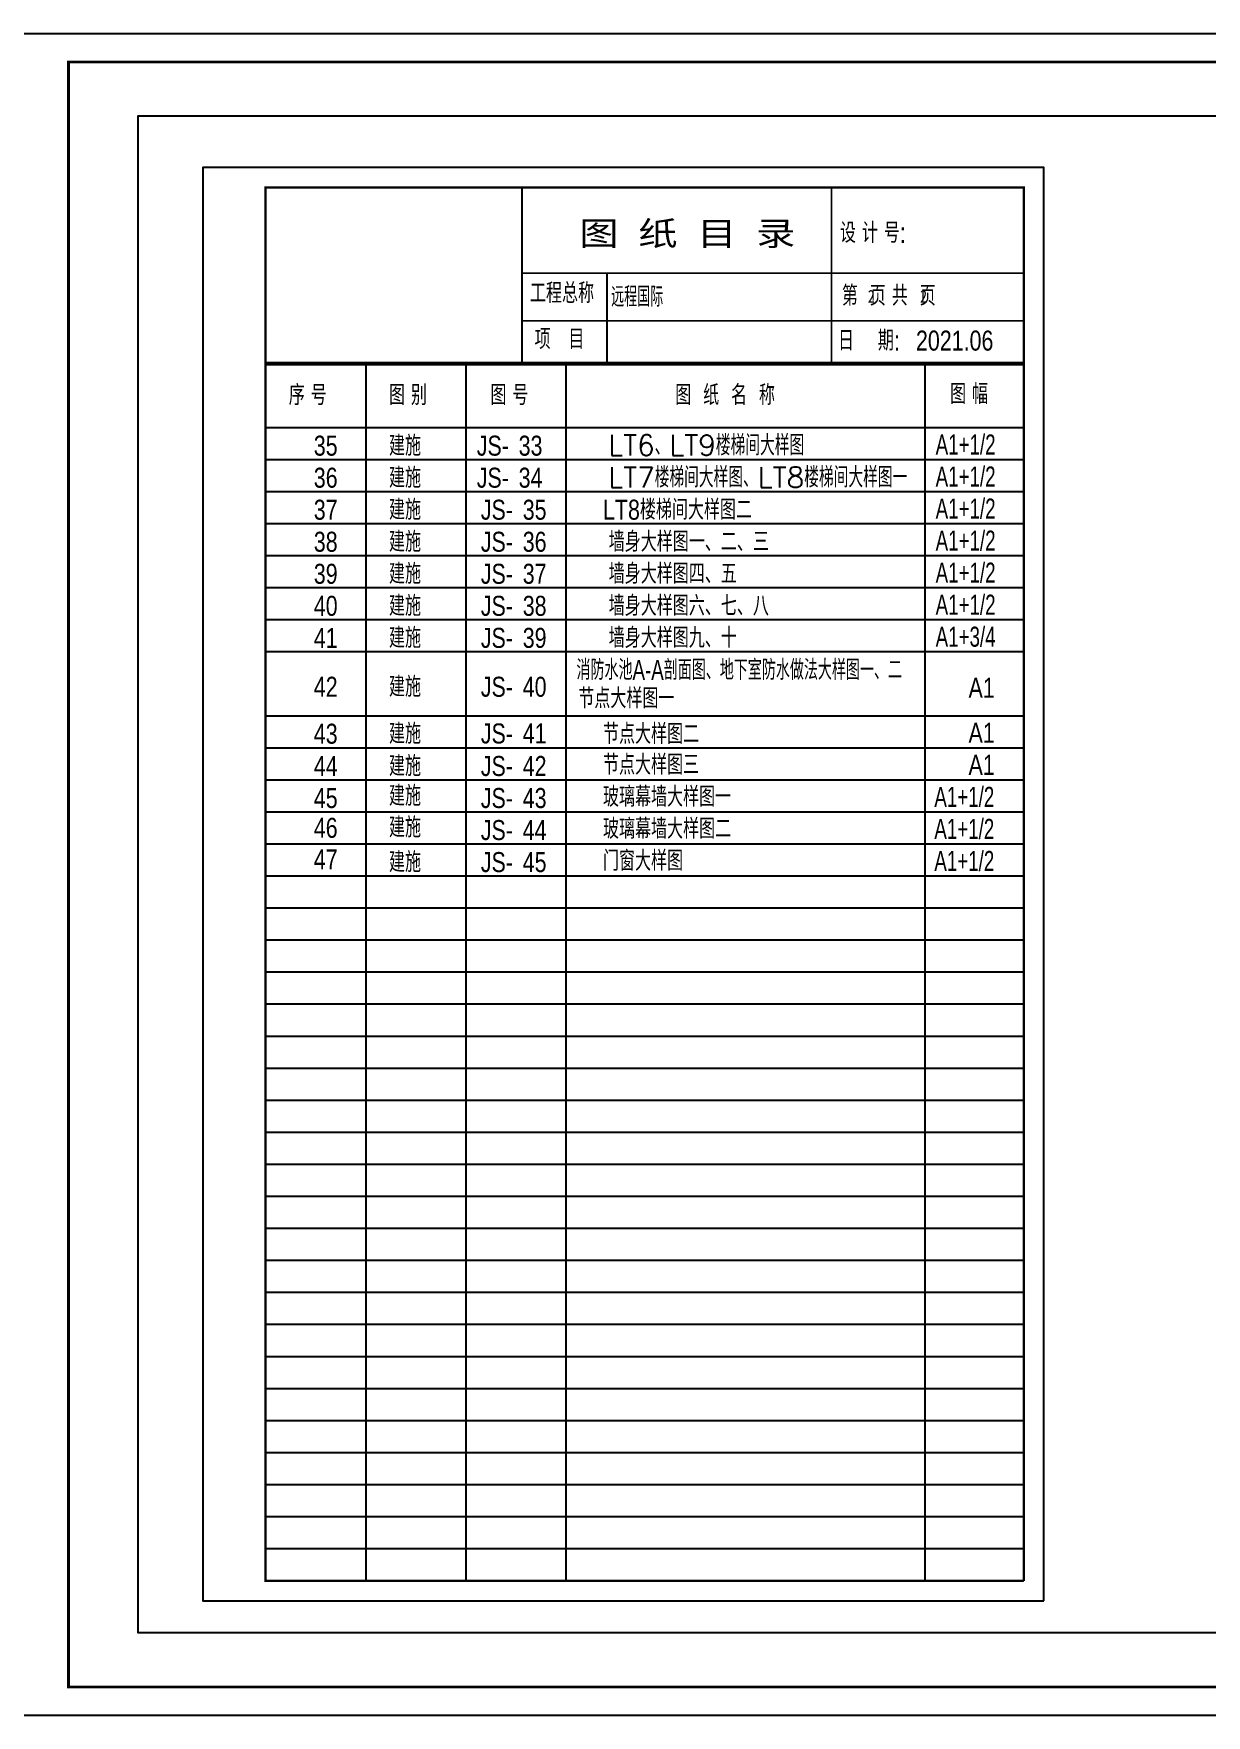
# Paper-space layout 'Layout1' of a CAD drawing. Extents: x 52 to 242751, y 71 to 90516.
# Drawn here: x 60286 to 89569, y 48516 to 90516 of the extents above; entities that cross this region are included whole.
import ezdxf

# ---------------------------------------------------------------- set-up
doc = ezdxf.new("R2010")
doc.units = 0
doc.header["$LTSCALE"] = 10
doc.header["$MEASUREMENT"] = 0
doc.layers.get('0').update_dxf_attribs({"linetype": 'CONTINUOUS'})
for name, color, linetype in [('BORDER', 7, 'CONTINUOUS'), ('PUB_TEXT', 7, 'CONTINUOUS'), ('PUB_TITLE', 4, 'CONTINUOUS')]:
    doc.layers.add(name, color=color, linetype=linetype)
doc.styles.add('_HZTXT', font='ros.shx', dxfattribs={"width": 0.8, "bigfont": 'hztxt.shx'})
doc.styles.add('_TCH_DIM', font='SIMPLEX.shx', dxfattribs={"width": 0.8, "bigfont": 'GBCBIG.shx'})
doc.styles.add('HZTXT', font='TXT', dxfattribs={"bigfont": 'HZTXT'})
doc.styles.add('TQ1', font='simhei.ttf')
doc.styles.add('样式 1', font='simhei.ttf', dxfattribs={"width": 1.01})

# ---------------------------------------------------------------- blocks, each defined once
blk = doc.blocks.new('ASDFASDFSD')
at = {"style": '_HZTXT', "width": 0.8}
blk.add_text('JS-', height=500, dxfattribs=at).set_placement((-43, -71))

psp = doc.layouts.get("Layout1")

# ---------------------------------------------------------------- linework, layer by layer
at = {"layer": 'BORDER'}
psp.add_lwpolyline([(109593, 50574), (62899, 50574), (62899, 88465), (109593, 88465)], close=True, dxfattribs=at)
at = {"layer": 'PUB_TITLE'}
for p, q in [((66079, 86674), (85010, 86674)), ((74601, 84536), (74601, 82274)), ((68579, 82274), (68579, 51874)), ((71079, 82274), (71079, 51874)), ((73579, 82274), (73579, 51874)), ((82542, 82243), (82542, 51874)), ((85010, 79874), (66079, 79874)), ((85010, 79074), (66079, 79074)), ((85010, 78274), (66079, 78274)), ((85010, 77474), (66079, 77474)), ((85010, 76674), (66079, 76674)), ((85010, 75874), (66079, 75874)), ((85010, 75074), (66079, 75074)), ((85010, 73474), (66079, 73474)), ((85010, 72674), (66079, 72674)), ((85010, 71874), (66079, 71874)), ((85010, 71074), (66079, 71074)), ((85010, 70274), (66079, 70274)), ((85010, 69474), (66079, 69474)), ((85010, 68674), (66079, 68674)), ((85010, 67874), (66079, 67874)), ((85010, 67874), (66079, 67874)), ((85010, 67874), (66079, 67874)), ((85010, 67074), (66079, 67074)), ((85010, 66274), (66079, 66274)), ((85010, 65474), (66079, 65474)), ((85010, 64674), (66079, 64674)), ((85010, 63874), (66079, 63874)), ((85010, 63074), (66079, 63074)), ((85010, 62274), (66079, 62274)), ((85010, 62274), (66079, 62274)), ((85010, 61474), (66079, 61474)), ((85010, 60674), (66079, 60674)), ((85010, 59874), (66079, 59874)), ((85010, 59074), (66079, 59074)), ((85010, 58274), (66079, 58274)), ((85010, 57474), (66079, 57474)), ((85010, 56674), (66079, 56674)), ((85010, 55874), (66079, 55874)), ((85010, 55074), (66079, 55074)), ((85010, 54274), (66079, 54274)), ((85010, 53474), (66079, 53474)), ((85010, 52674), (66079, 52674)), ((85010, 51874), (66079, 51874))]:
    psp.add_line(p, q, dxfattribs=at)
for points in [[(59452, 48516), (59452, 90516), (118852, 90516), (118852, 48516)], [(85510, 51374), (85510, 87174), (64510, 87174), (64510, 51374)]]:
    psp.add_lwpolyline(points, close=True, dxfattribs=at)
at = {"layer": 'PUB_TITLE', "const_width": 70.7}
psp.add_lwpolyline([(61156, 49223), (118145, 49223), (118145, 89809), (61156, 89809)], close=True, dxfattribs=at)
at = {"layer": 'PUB_TITLE'}
for points, const_width in [([(66079, 51874), (85010, 51874), (66079, 51874), (66079, 86674), (85010, 86674), (85010, 51874)], 60), ([(72482, 86674), (72482, 82274)], 45), ([(80210, 86674), (80210, 82274)], 45), ([(85010, 84536), (72482, 84536)], 45), ([(85010, 83342), (72482, 83342)], 45), ([(85010, 82274), (66079, 82274)], 100), ([(85010, 80674), (66079, 80674)], 45)]:
    psp.add_lwpolyline(points, dxfattribs=dict(at, const_width=const_width))

# ---------------------------------------------------------------- block references
for p in [(71394, 80047), (71394, 79247), (71495, 78447), (71495, 77647), (71495, 76847), (71495, 76047), (71495, 75247), (71495, 74026), (71495, 72859), (71495, 72047), (71495, 71247), (71495, 70447), (71495, 69647)]:
    psp.add_blockref('ASDFASDFSD', p)

# ---------------------------------------------------------------- texts
for s, style, width, p in [('设 计 号:', '_HZTXT', 0.8, (80419, 85291)), ('工程总称', '_HZTXT', 0.8, (72680, 83786)), ('远程国际', 'HZTXT', 0.65, (74707, 83695)), ('项   目', '_HZTXT', 0.8, (72794, 82635)), (' 日    期:', '_HZTXT', 0.8, (80224, 82600)), ('2021.06', '_HZTXT', 0.8, (82318, 82600)), ('序 号', '_HZTXT', 0.8, (66658, 81240)), ('图 别', '_HZTXT', 0.8, (69160, 81240)), ('图 号', '_HZTXT', 0.8, (71692, 81240)), ('图  纸  名  称', '_HZTXT', 0.8, (76306, 81240)), ('图 幅', '_HZTXT', 0.8, (83171, 81268)), ('35', '_HZTXT', 0.8, (67282, 79976)), ('建施', '_HZTXT', 0.8, (69160, 79976)), ('33', '_HZTXT', 0.8, (72397, 79976)), ('A1+1/2', '_HZTXT', 0.7, (82810, 80005)), ('36', '_HZTXT', 0.8, (67282, 79176)), ('建施', '_HZTXT', 0.8, (69160, 79176)), ('34', '_HZTXT', 0.8, (72397, 79176)), ('A1+1/2', '_HZTXT', 0.7, (82810, 79205)), ('37', '_HZTXT', 0.8, (67282, 78376)), ('建施', '_HZTXT', 0.8, (69160, 78376)), ('35', '_HZTXT', 0.8, (72499, 78376)), ('LT8楼梯间大样图二', '_HZTXT', 0.8, (74503, 78377)), ('A1+1/2', '_HZTXT', 0.7, (82810, 78405)), ('建施', '_HZTXT', 0.8, (69160, 77576)), ('墙身大样图一、二、三', '_HZTXT', 0.8, (74646, 77577)), ('A1+1/2', '_HZTXT', 0.7, (82810, 77605)), ('38', '_HZTXT', 0.8, (67282, 77576)), ('36', '_HZTXT', 0.8, (72499, 77576)), ('39', '_HZTXT', 0.8, (67282, 76776)), ('建施', '_HZTXT', 0.8, (69160, 76776)), ('37', '_HZTXT', 0.8, (72499, 76776)), ('墙身大样图四、五', '_HZTXT', 0.8, (74646, 76777)), ('A1+1/2', '_HZTXT', 0.7, (82810, 76805)), ('40', '_HZTXT', 0.8, (67282, 75976)), ('建施', '_HZTXT', 0.8, (69160, 75976)), ('38', '_HZTXT', 0.8, (72499, 75976)), ('墙身大样图六、七、八', '_HZTXT', 0.8, (74646, 75977)), ('A1+1/2', '_HZTXT', 0.7, (82810, 76005)), ('41', '_HZTXT', 0.8, (67282, 75176)), ('建施', '_HZTXT', 0.8, (69160, 75176)), ('39', '_HZTXT', 0.8, (72499, 75176)), ('墙身大样图九、十', '_HZTXT', 0.8, (74646, 75177)), ('A1+3/4', '_HZTXT', 0.7, (82810, 75205)), ('消防水池A-A剖面图、地下室防水做法大样图一、二', '_HZTXT', 0.7, (73840, 74377)), ('42', '_HZTXT', 0.8, (67282, 73955)), ('建施', '_HZTXT', 0.8, (69160, 73955)), ('40', '_HZTXT', 0.8, (72499, 73955)), ('A1', '_HZTXT', 0.8, (83631, 73929)), ('节点大样图一', '_HZTXT', 0.8, (73887, 73667)), ('43', '_HZTXT', 0.8, (67282, 72782)), ('建施', '_HZTXT', 0.8, (69160, 72782)), ('41', '_HZTXT', 0.8, (72499, 72788)), ('节点大样图二', '_HZTXT', 0.8, (74503, 72777)), ('A1', '_HZTXT', 0.8, (83631, 72805)), ('44', '_HZTXT', 0.8, (67282, 71976)), ('建施', '_HZTXT', 0.8, (69160, 71976)), ('42', '_HZTXT', 0.8, (72499, 71976)), ('节点大样图三', '_HZTXT', 0.8, (74503, 72008)), ('A1', '_HZTXT', 0.8, (83631, 72005)), ('45', '_HZTXT', 0.8, (67282, 71176)), ('建施', '_HZTXT', 0.8, (69160, 71232)), ('43', '_HZTXT', 0.8, (72499, 71176)), ('玻璃幕墙大样图一', '_HZTXT', 0.8, (74503, 71208)), ('A1+1/2', '_HZTXT', 0.7, (82777, 71205)), ('建施', '_HZTXT', 0.8, (69160, 70444)), ('46', '_HZTXT', 0.8, (67282, 70432)), ('44', '_HZTXT', 0.8, (72499, 70376)), ('玻璃幕墙大样图二', '_HZTXT', 0.8, (74503, 70408)), ('A1+1/2', '_HZTXT', 0.7, (82777, 70405)), ('47', '_HZTXT', 0.8, (67282, 69644)), ('门窗大样图', '_HZTXT', 0.8, (74503, 69608)), ('建施', '_HZTXT', 0.8, (69160, 69576)), ('45', '_HZTXT', 0.8, (72499, 69576)), ('A1+1/2', '_HZTXT', 0.7, (82777, 69605))]:
    psp.add_text(s, height=500, dxfattribs=dict(style=style, width=width)).set_placement(p)
at = {"layer": 'PUB_TEXT', "width": 0.8}
for s, height, style, p in [('第  页 共  页', 500, '_HZTXT', (80469, 83723)), ('2', 320, '样式 1', (81115, 83796)), ('2', 320, '样式 1', (82421, 83796))]:
    psp.add_text(s, height=height, dxfattribs=dict(at, style=style)).set_placement(p)
at = {"layer": 'PUB_TEXT', "style": '_TCH_DIM'}
for s, p in [('LT6、LT9楼梯间大样图', (74634, 79982)), ('LT7楼梯间大样图、LT8楼梯间大样图一', (74634, 79182))]:
    psp.add_text(s, height=510.64, dxfattribs=at).set_placement(p)
at = {"layer": 'PUB_TITLE', "style": 'TQ1', "width": 1.2}
psp.add_text('图 纸 目 录', height=600, dxfattribs=at).set_placement((73912, 85227))

doc.saveas('drawing.dxf')
